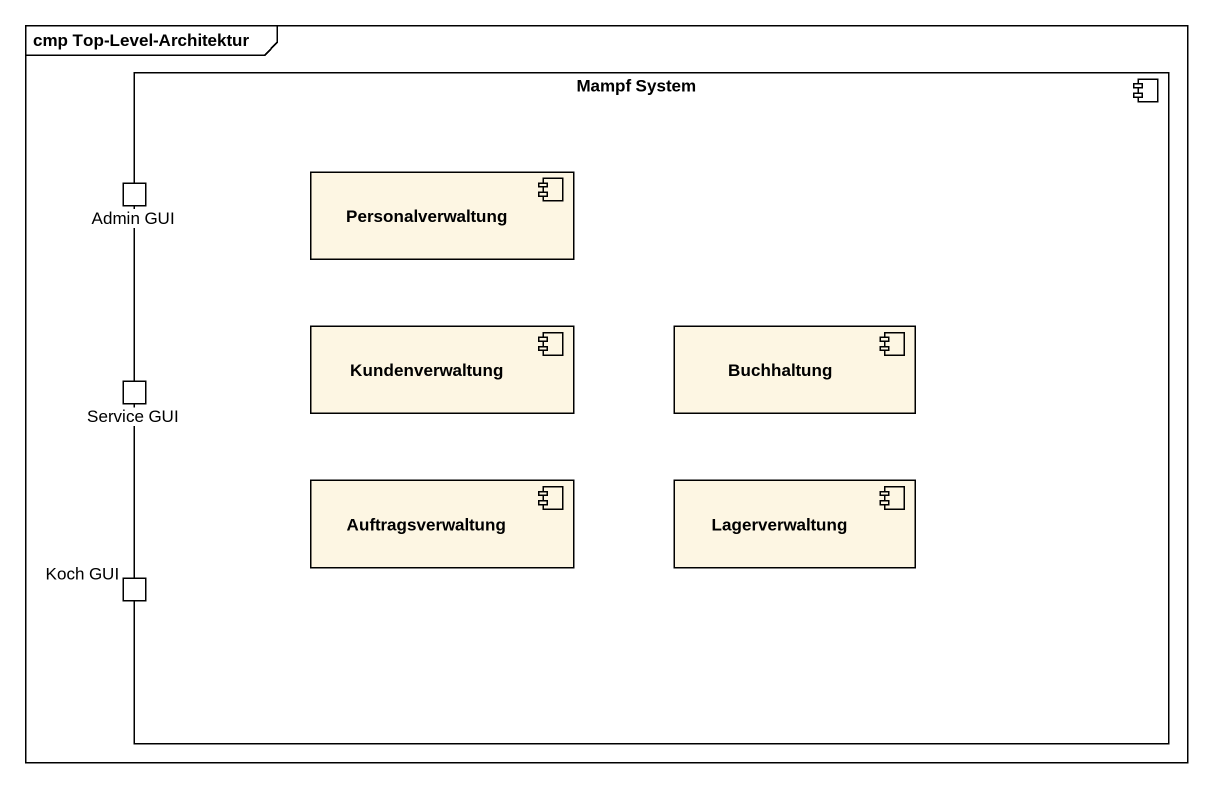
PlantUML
@startuml
mainframe cmp Top-Level-Architektur
component "Mampf System" as Mampf_System {
  port "Admin GUI" as Admin_GUI
  component Personalverwaltung
  component Kundenverwaltung
  component Buchhaltung
  port "Service GUI" as Service_GUI
  component Auftragsverwaltung
  component Lagerverwaltung
  port "Koch GUI" as Koch_GUI
}
@enduml
